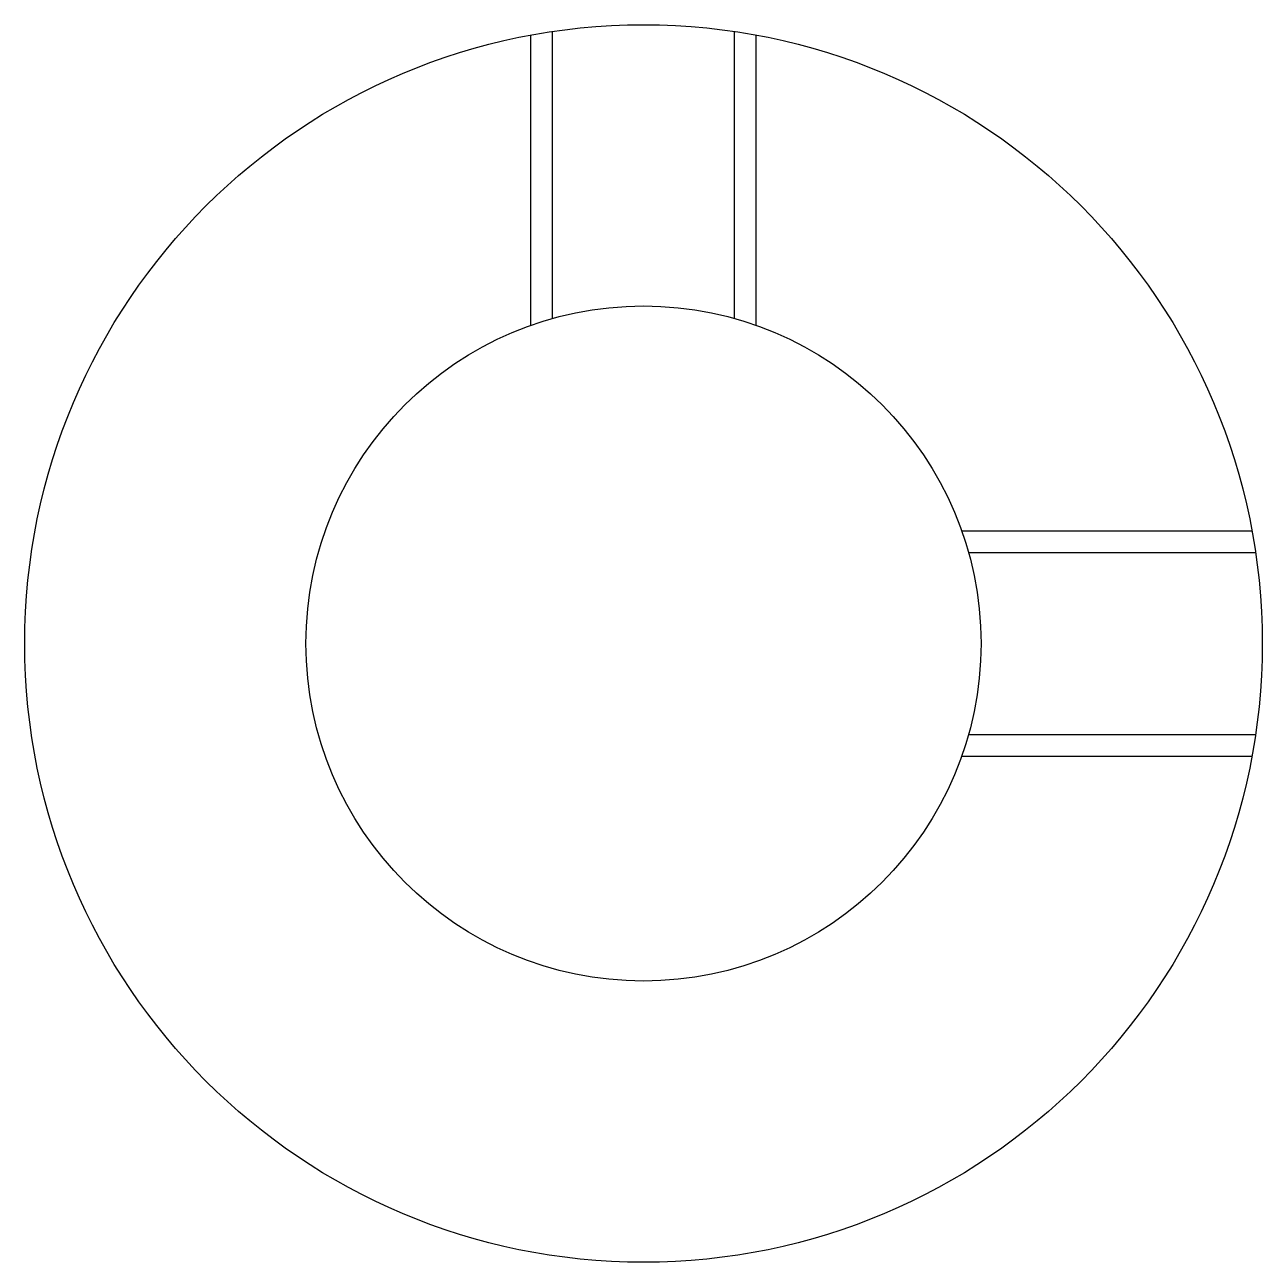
# Model space of a CAD drawing. Header units: metres. Extents: x 102 to 258, y 87 to 119.
# Drawn here: x 236.48 to 258.48, y 91.76 to 113.76 of the extents above.
import ezdxf

# ---------------------------------------------------------------- set-up
doc = ezdxf.new("R2010")
doc.units = ezdxf.units.M

msp = doc.modelspace()

# ---------------------------------------------------------------- linework, layer by layer
at = {"color": 4}
for points in [[(245.478256, 108.417725), (245.478256, 113.57753)], [(245.858261, 108.538033), (245.858261, 113.64093)], [(249.098251, 108.538033), (249.098251, 113.64093)], [(249.478256, 108.417725), (249.478256, 113.57753)], [(253.135117, 104.760872), (258.294922, 104.760872)], [(253.255417, 104.380875), (258.358307, 104.380875)], [(253.255417, 101.140869), (258.358307, 101.140869)], [(253.135117, 100.760872), (258.294922, 100.760872)]]:
    msp.add_lwpolyline(points, dxfattribs=at)
for radius in [11, 6]:
    msp.add_circle((247.478256, 102.760872), radius, dxfattribs=at)

doc.saveas('drawing.dxf')
